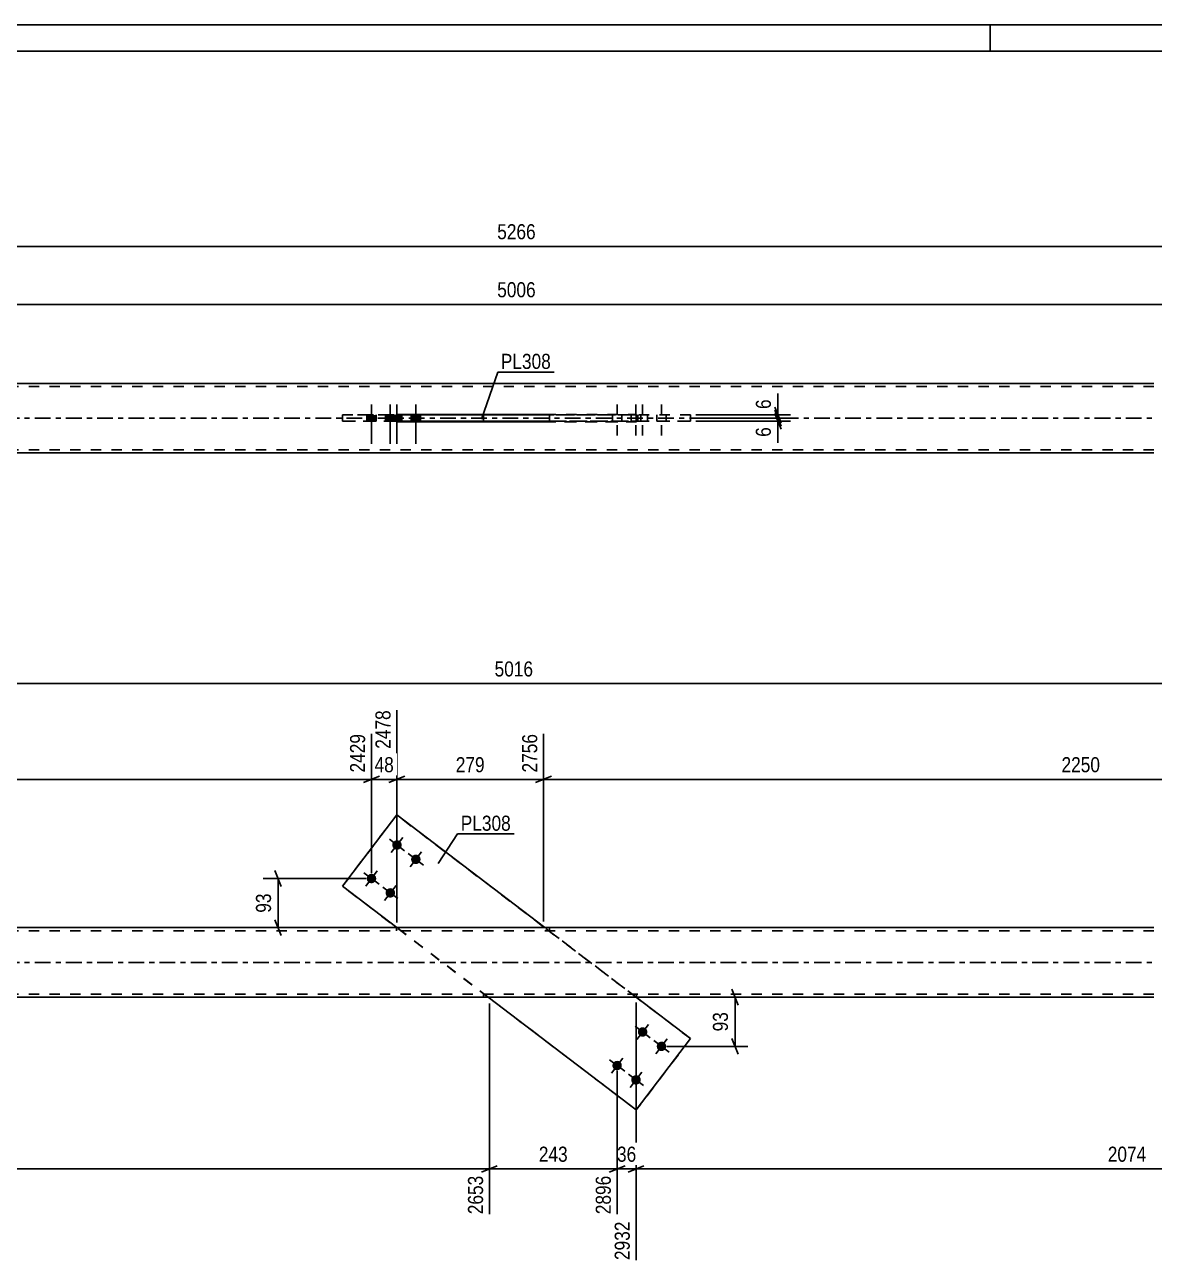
# Model space of a CAD drawing. Header units: millimetres. Extents: x 0 to 594, y 0 to 420.
# Drawn here: x 200.7 to 415.2, y 184.9 to 420 of the extents above; entities that cross this region are included whole.
import ezdxf

# ---------------------------------------------------------------- set-up
doc = ezdxf.new("R2010")
doc.units = ezdxf.units.MM
doc.linetypes.add('DXK_LINE_DOT2', pattern=[3.9198, 1.9599, -1.9599])
doc.linetypes.add('DXK_LINE_DOT3', pattern=[5.9187, 2.979, -0.9799, 0.9799, -0.9799])
doc.styles.add('Arial Narrow', font='ARIALN.TTF', dxfattribs={"height": 0.2})

# ---------------------------------------------------------------- blocks, each defined once
blk = doc.blocks.new('Unknown-582685858-1127')
at = {"color": 5, "linetype": 'Continuous'}
for p, q in [((594, 420), (0, 420)), ((384, 415), (384, 420)), ((589, 415), (5, 415))]:
    blk.add_line(p, q, dxfattribs=at)
blk = doc.blocks.new('Part-582685858-1683 - 1672')
at = {"color": 2, "linetype": 'Continuous'}
for p, q in [((415.1, 248.63), (173.01, 248.63)), ((415.1, 235.43), (173.01, 235.43))]:
    blk.add_line(p, q, dxfattribs=at)
at = {"color": 7, "linetype": 'DXK_LINE_DOT2'}
for p, q in [((415.1, 248.03), (173.01, 248.03)), ((271.25, 248.63), (271.25, 248.03)), ((300.31, 248.63), (300.31, 248.03)), ((415.1, 236.03), (173.01, 236.03)), ((287.81, 235.43), (287.81, 236.03)), ((316.87, 235.43), (316.87, 236.03))]:
    blk.add_line(p, q, dxfattribs=at)
at = {"color": 7, "linetype": 'DXK_LINE_DOT3'}
blk.add_line((173.01, 242.03), (415.1, 242.03), dxfattribs=at)
blk = doc.blocks.new('Part-582685858-1718 - 1672')
at = {"color": 2, "linetype": 'Continuous'}
for p, q in [((271.31, 270.02), (261.01, 256.49)), ((271.31, 270.02), (271.31, 270.02)), ((299.42, 248.63), (271.31, 270.02)), ((271.35, 248.63), (261.01, 256.49)), ((261.01, 256.49), (261.01, 256.49)), ((316.81, 214.03), (288.69, 235.43)), ((327.1, 227.56), (316.77, 235.43)), ((316.81, 214.03), (327.1, 227.56)), ((327.1, 227.56), (327.1, 227.56)), ((316.81, 214.03), (316.81, 214.03))]:
    blk.add_line(p, q, dxfattribs=at)
at = {"color": 7, "linetype": 'DXK_LINE_DOT2'}
for p, q in [((261.01, 256.49), (271.31, 270.02)), ((327.1, 227.56), (271.31, 270.02)), ((316.81, 214.03), (261.01, 256.49)), ((288.69, 235.43), (271.35, 248.63)), ((316.77, 235.43), (299.42, 248.63)), ((327.1, 227.56), (316.81, 214.03))]:
    blk.add_line(p, q, dxfattribs=at)
blk = doc.blocks.new('Bolt-582685858-1721 - 1672')
at = {"linetype": 'Continuous'}
for points in [[(271.91, 265.04), (272.05, 264.91), (272.16, 264.75), (272.23, 264.58), (272.26, 264.39), (272.26, 264.21), (272.22, 264.02), (272.14, 263.85), (272.02, 263.7), (271.88, 263.58), (271.72, 263.49), (271.54, 263.44), (271.35, 263.42), (271.16, 263.44), (270.98, 263.51), (270.82, 263.6), (270.69, 263.73), (270.58, 263.89), (270.51, 264.06), (270.47, 264.25), (270.48, 264.43), (270.52, 264.62), (270.6, 264.79), (270.71, 264.94), (270.86, 265.06), (271.02, 265.15), (271.2, 265.2), (271.39, 265.22), (271.57, 265.2), (271.75, 265.13)], [(275.49, 262.31), (275.63, 262.18), (275.74, 262.03), (275.81, 261.85), (275.85, 261.67), (275.84, 261.48), (275.8, 261.3), (275.72, 261.13), (275.6, 260.98), (275.46, 260.86), (275.3, 260.76), (275.12, 260.71), (274.93, 260.7), (274.74, 260.72), (274.56, 260.78), (274.4, 260.88), (274.27, 261.01), (274.16, 261.16), (274.09, 261.34), (274.05, 261.52), (274.06, 261.71), (274.1, 261.89), (274.18, 262.06), (274.29, 262.21), (274.44, 262.33), (274.6, 262.43), (274.78, 262.48), (274.97, 262.49), (275.16, 262.47), (275.33, 262.41)], [(267.07, 258.67), (267.21, 258.54), (267.31, 258.39), (267.39, 258.21), (267.42, 258.03), (267.42, 257.84), (267.37, 257.66), (267.29, 257.49), (267.18, 257.34), (267.04, 257.21), (266.87, 257.12), (266.69, 257.07), (266.5, 257.05), (266.32, 257.08), (266.14, 257.14), (265.98, 257.24), (265.84, 257.37), (265.73, 257.52), (265.66, 257.69), (265.63, 257.88), (265.63, 258.07), (265.67, 258.25), (265.75, 258.42), (265.87, 258.57), (266.01, 258.69), (266.18, 258.78), (266.36, 258.84), (266.54, 258.85), (266.73, 258.83), (266.91, 258.77)], [(270.65, 255.94), (270.79, 255.82), (270.89, 255.66), (270.97, 255.49), (271, 255.3), (271, 255.11), (270.95, 254.93), (270.87, 254.76), (270.76, 254.61), (270.62, 254.49), (270.45, 254.4), (270.27, 254.34), (270.08, 254.33), (269.9, 254.35), (269.72, 254.41), (269.56, 254.51), (269.42, 254.64), (269.31, 254.8), (269.24, 254.97), (269.21, 255.15), (269.21, 255.34), (269.25, 255.53), (269.33, 255.7), (269.45, 255.85), (269.59, 255.97), (269.76, 256.06), (269.94, 256.11), (270.12, 256.13), (270.31, 256.1), (270.49, 256.04)]]:
    blk.add_hatch(color=1, dxfattribs=at).paths.add_polyline_path(points)
at = {"color": 1, "linetype": 'Continuous'}
for p, q in [((272.46, 265.75), (270.28, 262.89)), ((269.94, 265.41), (272.8, 263.23)), ((273.52, 262.69), (276.38, 260.5)), ((276.04, 263.03), (273.86, 260.16)), ((265.09, 259.04), (267.96, 256.86)), ((267.61, 259.39), (265.43, 256.52)), ((268.67, 256.32), (271.54, 254.14)), ((271.19, 256.66), (269.01, 253.8))]:
    blk.add_line(p, q, dxfattribs=at)
blk = doc.blocks.new('Bolt-582685858-1722 - 1672')
at = {"linetype": 'Continuous'}
for points in [[(317.47, 228.11), (317.33, 228.24), (317.22, 228.39), (317.15, 228.57), (317.11, 228.75), (317.12, 228.94), (317.16, 229.12), (317.24, 229.29), (317.36, 229.44), (317.5, 229.56), (317.66, 229.66), (317.84, 229.71), (318.03, 229.72), (318.22, 229.7), (318.39, 229.64), (318.56, 229.54), (318.69, 229.41), (318.8, 229.26), (318.87, 229.08), (318.91, 228.9), (318.9, 228.71), (318.86, 228.53), (318.78, 228.36), (318.67, 228.21), (318.52, 228.09), (318.36, 227.99), (318.18, 227.94), (317.99, 227.93), (317.8, 227.95), (317.63, 228.01)], [(321.05, 225.38), (320.91, 225.51), (320.8, 225.67), (320.73, 225.84), (320.69, 226.03), (320.7, 226.21), (320.74, 226.4), (320.82, 226.57), (320.94, 226.72), (321.08, 226.84), (321.24, 226.93), (321.42, 226.98), (321.61, 227), (321.8, 226.98), (321.98, 226.91), (322.14, 226.82), (322.27, 226.69), (322.38, 226.53), (322.45, 226.36), (322.49, 226.17), (322.48, 225.99), (322.44, 225.8), (322.36, 225.63), (322.25, 225.48), (322.1, 225.36), (321.94, 225.27), (321.76, 225.22), (321.57, 225.2), (321.39, 225.22), (321.21, 225.29)], [(312.62, 221.74), (312.48, 221.87), (312.38, 222.03), (312.3, 222.2), (312.27, 222.38), (312.27, 222.57), (312.32, 222.76), (312.4, 222.93), (312.51, 223.08), (312.65, 223.2), (312.82, 223.29), (313, 223.34), (313.19, 223.36), (313.37, 223.33), (313.55, 223.27), (313.71, 223.17), (313.85, 223.05), (313.96, 222.89), (314.03, 222.72), (314.06, 222.53), (314.06, 222.34), (314.02, 222.16), (313.94, 221.99), (313.82, 221.84), (313.68, 221.72), (313.51, 221.63), (313.33, 221.57), (313.15, 221.56), (312.96, 221.58), (312.78, 221.64)], [(316.2, 219.02), (316.07, 219.15), (315.96, 219.3), (315.89, 219.47), (315.85, 219.66), (315.85, 219.85), (315.9, 220.03), (315.98, 220.2), (316.09, 220.35), (316.23, 220.47), (316.4, 220.56), (316.58, 220.62), (316.77, 220.63), (316.95, 220.61), (317.13, 220.55), (317.29, 220.45), (317.43, 220.32), (317.54, 220.17), (317.61, 219.99), (317.64, 219.81), (317.64, 219.62), (317.6, 219.44), (317.52, 219.27), (317.4, 219.12), (317.26, 218.99), (317.09, 218.9), (316.91, 218.85), (316.73, 218.83), (316.54, 218.86), (316.36, 218.92)]]:
    blk.add_hatch(color=1, dxfattribs=at).paths.add_polyline_path(points)
at = {"color": 1, "linetype": 'Continuous'}
for p, q in [((319.44, 227.73), (316.58, 229.92)), ((316.92, 227.39), (319.1, 230.26)), ((323.02, 225.01), (320.16, 227.19)), ((320.5, 224.67), (322.68, 227.53)), ((314.6, 221.37), (311.73, 223.55)), ((312.08, 221.03), (314.26, 223.89)), ((315.66, 218.3), (317.84, 221.17)), ((318.18, 218.64), (315.31, 220.82))]:
    blk.add_line(p, q, dxfattribs=at)
blk = doc.blocks.new('Part-582685858-1402 - 1364')
at = {"color": 2, "linetype": 'Continuous'}
for p, q in [((415.1, 351.94), (173.01, 351.94)), ((271.25, 345.94), (271.25, 346.04)), ((271.25, 346.04), (271.25, 346.04)), ((271.25, 346.04), (300.31, 346.04)), ((287.81, 346.04), (287.81, 345.94)), ((300.31, 346.04), (300.31, 344.64)), ((271.25, 344.64), (271.25, 344.74)), ((271.25, 344.64), (300.31, 344.64)), ((287.81, 344.64), (287.81, 344.74)), ((415.1, 338.74), (173.01, 338.74))]:
    blk.add_line(p, q, dxfattribs=at)
at = {"color": 7, "linetype": 'DXK_LINE_DOT2'}
for p, q in [((415.1, 351.34), (173.01, 351.34)), ((271.25, 344.74), (271.25, 346.04)), ((271.25, 346.04), (300.31, 346.04)), ((287.81, 346.04), (316.87, 346.04)), ((287.81, 346.04), (287.81, 346.04)), ((287.81, 346.04), (316.87, 346.04)), ((287.81, 345.94), (287.81, 346.04)), ((287.81, 344.74), (287.81, 345.94)), ((316.87, 346.04), (316.87, 344.64)), ((271.25, 344.64), (300.31, 344.64)), ((287.81, 344.64), (287.81, 344.64)), ((287.81, 344.64), (287.81, 344.64)), ((316.87, 344.64), (287.81, 344.64)), ((287.81, 344.64), (316.87, 344.64)), ((415.1, 339.34), (173.01, 339.34))]:
    blk.add_line(p, q, dxfattribs=at)
at = {"color": 7, "linetype": 'DXK_LINE_DOT3'}
blk.add_line((173.01, 345.34), (415.1, 345.34), dxfattribs=at)
blk = doc.blocks.new('Bolt-582685858-1370 - 1364')
at = {"color": 1, "linetype": 'DXK_LINE_DOT2'}
for p, q in [((313.17, 347.94), (313.17, 340.44)), ((316.75, 347.94), (316.75, 340.44)), ((318.01, 347.94), (318.01, 340.44)), ((321.59, 347.94), (321.59, 340.44)), ((312.27, 345.94), (312.27, 344.74)), ((314.07, 345.94), (314.07, 344.74)), ((315.85, 345.94), (315.85, 344.74)), ((317.11, 345.94), (317.11, 344.74)), ((317.65, 345.94), (317.65, 344.74)), ((318.91, 345.94), (318.91, 344.74)), ((320.69, 345.94), (320.69, 344.74)), ((322.49, 345.94), (322.49, 344.74))]:
    blk.add_line(p, q, dxfattribs=at)
blk = doc.blocks.new('Bolt-582685858-1371 - 1364')
at = {"linetype": 'Continuous'}
for points in [[(267.42, 345.94), (265.62, 345.94), (265.62, 344.74), (267.42, 344.74)], [(271, 345.94), (269.2, 345.94), (269.2, 344.74), (271, 344.74)], [(272.27, 345.94), (270.47, 345.94), (270.47, 344.74), (272.27, 344.74)], [(275.85, 345.94), (274.05, 345.94), (274.05, 344.74), (275.85, 344.74)]]:
    blk.add_hatch(color=1, dxfattribs=at).paths.add_polyline_path(points)
at = {"color": 1, "linetype": 'Continuous'}
for p, q in [((266.52, 347.94), (266.52, 340.44)), ((270.1, 347.94), (270.1, 340.44)), ((271.37, 347.94), (271.37, 340.44)), ((274.95, 347.94), (274.95, 340.44)), ((265.62, 345.94), (265.62, 344.74)), ((267.42, 345.94), (267.42, 344.74)), ((269.2, 345.94), (269.2, 344.74)), ((270.47, 345.94), (270.47, 344.74)), ((271, 345.94), (271, 344.74)), ((272.27, 345.94), (272.27, 344.74)), ((274.05, 345.94), (274.05, 344.74)), ((275.85, 345.94), (275.85, 344.74))]:
    blk.add_line(p, q, dxfattribs=at)
blk = doc.blocks.new('Part-582685858-1467 - 1364')
at = {"color": 2, "linetype": 'Continuous'}
for p, q in [((261.01, 344.74), (261.01, 345.94)), ((271.31, 344.74), (271.31, 345.94)), ((300.31, 345.94), (271.31, 345.94)), ((300.31, 344.74), (271.31, 344.74))]:
    blk.add_line(p, q, dxfattribs=at)
at = {"color": 7, "linetype": 'DXK_LINE_DOT2'}
for p, q in [((316.81, 345.94), (261.01, 345.94)), ((261.01, 345.94), (271.31, 345.94)), ((327.1, 345.94), (300.31, 345.94)), ((316.81, 344.74), (316.81, 345.94)), ((327.1, 345.94), (316.81, 345.94)), ((327.1, 344.74), (327.1, 345.94)), ((261.01, 344.74), (316.81, 344.74)), ((271.31, 344.74), (261.01, 344.74)), ((327.1, 344.74), (300.31, 344.74)), ((316.81, 344.74), (327.1, 344.74))]:
    blk.add_line(p, q, dxfattribs=at)
blk = doc.blocks.new('StraightDimension-582685858-1758 - 1672')
at = {"color": 7, "linetype": 'Continuous'}
for p, q in [((271.35, 249.63), (271.35, 289.89)), ((299.2, 249.79), (299.2, 285.39)), ((272.85, 277.38), (269.85, 276.18)), ((297.7, 276.18), (300.7, 277.38)), ((271.35, 276.78), (299.2, 276.78))]:
    blk.add_line(p, q, dxfattribs=at)
at = {"color": 0, "linetype": 'Continuous'}
blk.add_wipeout([(298.6, 285.99), (294.4, 285.99), (294.4, 277.48), (298.6, 277.48)], dxfattribs=at)
at = {"color": 0}
blk.add_wipeout([(288.62, 277.53), (288.62, 281.73), (281.93, 281.73), (281.93, 277.53)], dxfattribs=at)
at = {"color": 3, "linetype": 'Continuous', "style": 'Arial Narrow'}
blk.add_text('2756', height=2.863, rotation=90.0002, dxfattribs=at).set_placement((298, 278.08))
at = {"color": 3, "style": 'Arial Narrow'}
blk.add_text('279', height=2.863, dxfattribs=at).set_placement((282.53, 278.13))
blk = doc.blocks.new('StraightDimension-582685858-1742 - 1672')
at = {"color": 7, "linetype": 'Continuous'}
for p, q in [((271.35, 249.63), (271.35, 289.89)), ((266.52, 258.95), (266.52, 285.39)), ((265.02, 276.18), (268.02, 277.38)), ((272.85, 277.38), (269.85, 276.18)), ((266.52, 276.78), (271.35, 276.78))]:
    blk.add_line(p, q, dxfattribs=at)
at = {"color": 0}
blk.add_wipeout([(271.36, 277.53), (271.36, 281.73), (266.51, 281.73), (266.51, 277.53)], dxfattribs=at)
at = {"color": 0, "linetype": 'Continuous'}
blk.add_wipeout([(270.75, 290.49), (266.55, 290.49), (266.55, 281.98), (270.75, 281.98)], dxfattribs=at)
at = {"color": 3, "linetype": 'Continuous', "style": 'Arial Narrow'}
blk.add_text('2478', height=2.863, rotation=90.0002, dxfattribs=at).set_placement((270.15, 282.58))
at = {"color": 3, "style": 'Arial Narrow'}
blk.add_text('48', height=2.863, dxfattribs=at).set_placement((267.11, 278.13))
blk = doc.blocks.new('StraightDimension-582685858-1814 - 1672')
at = {"color": 7, "linetype": 'Continuous'}
for p, q in [((316.77, 234.43), (316.77, 185.54)), ((503.2, 233.53), (503.2, 194.24)), ((318.27, 203.45), (315.27, 202.25)), ((316.77, 202.85), (503.2, 202.85)), ((501.7, 202.25), (504.7, 203.45))]:
    blk.add_line(p, q, dxfattribs=at)
at = {"color": 0}
blk.add_wipeout([(414.24, 203.6), (414.24, 207.8), (405.73, 207.8), (405.73, 203.6)], dxfattribs=at)
at = {"color": 0, "linetype": 'Continuous'}
blk.add_wipeout([(502.6, 202.15), (498.4, 202.15), (498.4, 193.64), (502.6, 193.64)], dxfattribs=at)
at = {"color": 3, "style": 'Arial Narrow'}
blk.add_text('2074', height=2.863, dxfattribs=at).set_placement((406.33, 204.2))
at = {"color": 3, "linetype": 'Continuous', "style": 'Arial Narrow'}
blk.add_text('5006', height=2.863, rotation=90.0002, dxfattribs=at).set_placement((502, 194.24))
blk = doc.blocks.new('StraightDimension-582685858-1963 - 1672')
at = {"color": 7, "linetype": 'Continuous'}
for p, q in [((332.81, 235.43), (337.96, 235.43)), ((334.96, 236.93), (336.16, 233.93)), ((335.56, 226.1), (335.56, 235.43)), ((322.59, 226.1), (337.96, 226.1)), ((336.16, 224.6), (334.96, 227.6))]:
    blk.add_line(p, q, dxfattribs=at)
at = {"color": 0}
blk.add_wipeout([(334.81, 233.19), (330.61, 233.19), (330.61, 228.34), (334.81, 228.34)], dxfattribs=at)
at = {"color": 3, "style": 'Arial Narrow'}
blk.add_text('93', height=2.863, rotation=90.0002, dxfattribs=at).set_placement((334.21, 228.94))
blk = doc.blocks.new('StraightDimension-582685858-1732 - 1672')
at = {"color": 7, "linetype": 'Continuous'}
for p, q in [((266.52, 258.95), (266.52, 285.39)), ((84.91, 249.63), (84.91, 279.91)), ((86.41, 277.38), (83.41, 276.18)), ((265.02, 276.18), (268.02, 277.38)), ((84.91, 276.78), (266.52, 276.78))]:
    blk.add_line(p, q, dxfattribs=at)
at = {"color": 0, "linetype": 'Continuous'}
for points in [[(265.92, 285.99), (261.72, 285.99), (261.72, 277.48), (265.92, 277.48)], [(84.31, 280.51), (80.11, 280.51), (80.11, 277.48), (84.31, 277.48)]]:
    blk.add_wipeout(points, dxfattribs=at)
at = {"color": 0}
blk.add_wipeout([(179.97, 277.53), (179.97, 281.73), (171.46, 281.73), (171.46, 277.53)], dxfattribs=at)
at = {"color": 3, "linetype": 'Continuous', "style": 'Arial Narrow'}
for s, height, p in [('2429', 2.863, (265.32, 278.08)), ('0', 2.86, (83.71, 278.08))]:
    blk.add_text(s, height=height, rotation=90.0002, dxfattribs=at).set_placement(p)
at = {"color": 3, "style": 'Arial Narrow'}
blk.add_text('2429', height=2.863, dxfattribs=at).set_placement((172.06, 278.13))
blk = doc.blocks.new('StraightDimension-582685858-1774 - 1672')
at = {"color": 7, "linetype": 'Continuous'}
for p, q in [((299.2, 249.79), (299.2, 285.39)), ((503.2, 250.53), (503.2, 285.39)), ((300.7, 277.38), (297.7, 276.18)), ((501.7, 276.18), (504.7, 277.38)), ((299.2, 276.78), (503.2, 276.78))]:
    blk.add_line(p, q, dxfattribs=at)
at = {"color": 0, "linetype": 'Continuous'}
blk.add_wipeout([(502.6, 285.99), (498.4, 285.99), (498.4, 277.48), (502.6, 277.48)], dxfattribs=at)
at = {"color": 0}
blk.add_wipeout([(405.46, 277.53), (405.46, 281.73), (396.95, 281.73), (396.95, 277.53)], dxfattribs=at)
at = {"color": 3, "linetype": 'Continuous', "style": 'Arial Narrow'}
blk.add_text('5006', height=2.863, rotation=90.0002, dxfattribs=at).set_placement((502, 278.08))
at = {"color": 3, "style": 'Arial Narrow'}
blk.add_text('2250', height=2.863, dxfattribs=at).set_placement((397.55, 278.13))
blk = doc.blocks.new('StraightDimension-582685858-1826 - 1672')
at = {"color": 7, "linetype": 'Continuous'}
for p, q in [((316.77, 234.43), (316.77, 185.54)), ((313.17, 221.46), (313.17, 194.24)), ((311.67, 202.25), (314.67, 203.45)), ((313.17, 202.85), (316.77, 202.85)), ((318.27, 203.45), (315.27, 202.25))]:
    blk.add_line(p, q, dxfattribs=at)
at = {"color": 0}
blk.add_wipeout([(317.39, 203.6), (317.39, 207.8), (312.54, 207.8), (312.54, 203.6)], dxfattribs=at)
at = {"color": 0, "linetype": 'Continuous'}
blk.add_wipeout([(316.17, 193.45), (311.97, 193.45), (311.97, 184.94), (316.17, 184.94)], dxfattribs=at)
at = {"color": 3, "style": 'Arial Narrow'}
blk.add_text('36', height=2.863, dxfattribs=at).set_placement((313.14, 204.2))
at = {"color": 3, "linetype": 'Continuous', "style": 'Arial Narrow'}
blk.add_text('2932', height=2.863, rotation=90.0002, dxfattribs=at).set_placement((315.57, 185.54))
blk = doc.blocks.new('StraightDimension-582685858-2032 - 1672')
at = {"color": 7, "linetype": 'Continuous'}
blk.add_line((83.91, 294.95), (503.2, 294.95), dxfattribs=at)
at = {"color": 0}
blk.add_wipeout([(297.81, 295.7), (297.81, 299.9), (289.3, 299.9), (289.3, 295.7)], dxfattribs=at)
at = {"color": 3, "style": 'Arial Narrow'}
blk.add_text('5016', height=2.863, dxfattribs=at).set_placement((289.9, 296.3))
blk = doc.blocks.new('StraightDimension-582685858-1840 - 1672')
at = {"color": 7, "linetype": 'Continuous'}
for p, q in [((288.91, 234.26), (288.91, 194.24)), ((313.17, 221.46), (313.17, 194.24)), ((290.41, 203.45), (287.41, 202.25)), ((288.91, 202.85), (313.17, 202.85)), ((311.67, 202.25), (314.67, 203.45))]:
    blk.add_line(p, q, dxfattribs=at)
at = {"color": 0}
blk.add_wipeout([(304.38, 203.6), (304.38, 207.8), (297.7, 207.8), (297.7, 203.6)], dxfattribs=at)
at = {"color": 0, "linetype": 'Continuous'}
blk.add_wipeout([(312.57, 202.15), (308.37, 202.15), (308.37, 193.64), (312.57, 193.64)], dxfattribs=at)
at = {"color": 3, "style": 'Arial Narrow'}
blk.add_text('243', height=2.863, dxfattribs=at).set_placement((298.3, 204.2))
at = {"color": 3, "linetype": 'Continuous', "style": 'Arial Narrow'}
blk.add_text('2896', height=2.863, rotation=90.0002, dxfattribs=at).set_placement((311.97, 194.24))
blk = doc.blocks.new('StraightDimension-582685858-1848 - 1672')
at = {"color": 7, "linetype": 'Continuous'}
for p, q in [((84.91, 233.53), (84.91, 199.72)), ((288.91, 234.26), (288.91, 194.24)), ((86.41, 203.45), (83.41, 202.25)), ((84.91, 202.85), (288.91, 202.85)), ((287.41, 202.25), (290.41, 203.45))]:
    blk.add_line(p, q, dxfattribs=at)
at = {"color": 0}
blk.add_wipeout([(191.17, 203.6), (191.17, 207.8), (182.66, 207.8), (182.66, 203.6)], dxfattribs=at)
at = {"color": 0, "linetype": 'Continuous'}
for points in [[(84.31, 202.15), (80.11, 202.15), (80.11, 199.12), (84.31, 199.12)], [(288.31, 202.15), (284.11, 202.15), (284.11, 193.64), (288.31, 193.64)]]:
    blk.add_wipeout(points, dxfattribs=at)
at = {"color": 3, "style": 'Arial Narrow'}
blk.add_text('2653', height=2.863, dxfattribs=at).set_placement((183.26, 204.2))
at = {"color": 3, "linetype": 'Continuous', "style": 'Arial Narrow'}
for s, height, p in [('0', 2.86, (83.71, 199.72)), ('2653', 2.863, (287.71, 194.24))]:
    blk.add_text(s, height=height, rotation=90.0002, dxfattribs=at).set_placement(p)
blk = doc.blocks.new('StraightDimension-582685858-2001 - 1672')
at = {"color": 7, "linetype": 'Continuous'}
for p, q in [((248.2, 259.45), (249.4, 256.45)), ((265.52, 257.95), (245.95, 257.95)), ((248.8, 248.63), (248.8, 257.95)), ((249.4, 247.13), (248.2, 250.13)), ((270.25, 248.63), (245.95, 248.63))]:
    blk.add_line(p, q, dxfattribs=at)
at = {"color": 0}
blk.add_wipeout([(248.05, 255.72), (243.85, 255.72), (243.85, 250.86), (248.05, 250.86)], dxfattribs=at)
at = {"color": 3, "style": 'Arial Narrow'}
blk.add_text('93', height=2.863, rotation=90.0002, dxfattribs=at).set_placement((247.45, 251.46))
blk = doc.blocks.new('StraightDimension-582685858-1498 - 1364')
at = {"color": 7, "linetype": 'Continuous'}
blk.add_line((71.91, 377.94), (516.2, 377.94), dxfattribs=at)
at = {"color": 0}
blk.add_wipeout([(298.31, 378.69), (298.31, 382.89), (289.8, 382.89), (289.8, 378.69)], dxfattribs=at)
at = {"color": 3, "style": 'Arial Narrow'}
blk.add_text('5266', height=2.863, dxfattribs=at).set_placement((290.4, 379.29))
blk = doc.blocks.new('StraightDimension-582685858-1488 - 1364')
at = {"color": 7, "linetype": 'Continuous'}
for p, q in [((328.1, 345.94), (346.11, 345.94)), ((343.11, 347.44), (344.31, 344.44)), ((344.31, 343.84), (343.11, 346.84)), ((343.71, 345.34), (343.71, 345.94)), ((328.1, 345.34), (346.11, 345.34))]:
    blk.add_line(p, q, dxfattribs=at)
at = {"color": 0}
blk.add_wipeout([(342.96, 349.49), (338.76, 349.49), (338.76, 346.47), (342.96, 346.47)], dxfattribs=at)
at = {"color": 7, "linetype": 'Continuous'}
blk.add_line((343.71, 345.94), (343.71, 350.02), dxfattribs=at)
blk.add_line((343.71, 345.94), (343.71, 350.02), dxfattribs=at)
at = {"color": 3, "style": 'Arial Narrow'}
blk.add_text('6', height=2.86, rotation=90.0002, dxfattribs=at).set_placement((342.36, 347.07))
blk = doc.blocks.new('StraightDimension-582685858-1492 - 1364')
at = {"color": 7, "linetype": 'Continuous'}
for p, q in [((343.11, 346.84), (344.31, 343.84)), ((344.31, 343.24), (343.11, 346.24)), ((328.1, 345.34), (346.11, 345.34)), ((328.1, 344.74), (346.11, 344.74)), ((343.71, 344.74), (343.71, 345.34))]:
    blk.add_line(p, q, dxfattribs=at)
at = {"color": 0}
blk.add_wipeout([(342.96, 344.22), (338.76, 344.22), (338.76, 341.19), (342.96, 341.19)], dxfattribs=at)
at = {"color": 7, "linetype": 'Continuous'}
blk.add_line((343.71, 344.74), (343.71, 340.66), dxfattribs=at)
blk.add_line((343.71, 344.74), (343.71, 340.66), dxfattribs=at)
at = {"color": 3, "style": 'Arial Narrow'}
blk.add_text('6', height=2.86, rotation=90.0002, dxfattribs=at).set_placement((342.36, 341.79))
blk = doc.blocks.new('StraightDimension-582685858-1529 - 1364')
at = {"color": 7, "linetype": 'Continuous'}
blk.add_line((84.91, 366.93), (503.2, 366.93), dxfattribs=at)
at = {"color": 0}
blk.add_wipeout([(298.31, 367.68), (298.31, 371.88), (289.8, 371.88), (289.8, 367.68)], dxfattribs=at)
at = {"color": 3, "style": 'Arial Narrow'}
blk.add_text('5006', height=2.863, dxfattribs=at).set_placement((290.4, 368.28))
blk = doc.blocks.new('Mark-582685858-1714 - 1672')
at = {"color": 0}
blk.add_wipeout([(292.99, 267.02), (292.99, 270.02), (283.48, 270.02), (283.48, 267.02)], dxfattribs=at)
blk.add_wipeout([(292.99, 267.02), (292.99, 270.02), (283.48, 270.02), (283.48, 267.02)], dxfattribs=at)
at = {"color": 30, "linetype": 'Continuous'}
for p, q in [((279.2, 260.83), (282.88, 266.42)), ((282.88, 266.42), (293.59, 266.42))]:
    blk.add_line(p, q, dxfattribs=at)
at = {"color": 3, "style": 'Arial Narrow'}
blk.add_text('PL308', height=2.863, dxfattribs=at).set_placement((283.48, 267.02))
blk = doc.blocks.new('Mark-582685858-1463 - 1364')
at = {"color": 0}
blk.add_wipeout([(300.59, 354.68), (300.59, 357.68), (291.09, 357.68), (291.09, 354.68)], dxfattribs=at)
blk.add_wipeout([(300.59, 354.68), (300.59, 357.68), (291.09, 357.68), (291.09, 354.68)], dxfattribs=at)
at = {"color": 30, "linetype": 'Continuous'}
for p, q in [((287.43, 345.17), (290.49, 354.08)), ((290.49, 354.08), (301.19, 354.08))]:
    blk.add_line(p, q, dxfattribs=at)
at = {"color": 3, "style": 'Arial Narrow'}
blk.add_text('PL308', height=2.863, dxfattribs=at).set_placement((291.09, 354.68))

msp = doc.modelspace()

# ---------------------------------------------------------------- block references
for name in ['Unknown-582685858-1127', 'Part-582685858-1402 - 1364', 'Bolt-582685858-1371 - 1364', 'Bolt-582685858-1370 - 1364', 'Part-582685858-1467 - 1364', 'Part-582685858-1718 - 1672', 'Bolt-582685858-1721 - 1672', 'Part-582685858-1683 - 1672', 'Bolt-582685858-1722 - 1672']:
    msp.add_blockref(name, (0, 0))

# ---------------------------------------------------------------- next in the draw order: block references
for name in ['StraightDimension-582685858-1498 - 1364', 'StraightDimension-582685858-1758 - 1672', 'StraightDimension-582685858-1814 - 1672']:
    msp.add_blockref(name, (0, 0))

# ---------------------------------------------------------------- next in the draw order: block references
for name in ['StraightDimension-582685858-1529 - 1364', 'StraightDimension-582685858-1488 - 1364', 'StraightDimension-582685858-1742 - 1672', 'StraightDimension-582685858-1774 - 1672', 'StraightDimension-582685858-1963 - 1672', 'StraightDimension-582685858-1826 - 1672']:
    msp.add_blockref(name, (0, 0))

# ---------------------------------------------------------------- next in the draw order: block references
for name in ['Mark-582685858-1463 - 1364', 'StraightDimension-582685858-1492 - 1364', 'StraightDimension-582685858-1732 - 1672', 'StraightDimension-582685858-1840 - 1672']:
    msp.add_blockref(name, (0, 0))

# ---------------------------------------------------------------- next in the draw order: block references
for name in ['StraightDimension-582685858-2032 - 1672', 'StraightDimension-582685858-1848 - 1672']:
    msp.add_blockref(name, (0, 0))

# ---------------------------------------------------------------- next in the draw order: block references
for name in ['Mark-582685858-1714 - 1672', 'StraightDimension-582685858-2001 - 1672']:
    msp.add_blockref(name, (0, 0))

doc.saveas('drawing.dxf')
